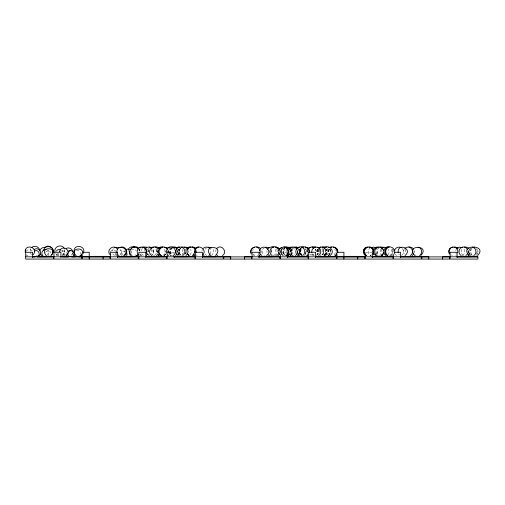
<?xml version="1.0" encoding="UTF-8"?>
<svg xmlns="http://www.w3.org/2000/svg" width="505" height="505" viewBox="0 0 505 505"><rect width="100%" height="100%" fill="white"/><g stroke="black" fill="none" stroke-linecap="round" stroke-linejoin="round"><path stroke-width="0.38" stroke-dasharray="2.52 1.89" d="M30.672 248.593L30.092 251.433M63.415 255.549C64.457 253.756 63.434 251.155 61.313 250.821M66.534 253.302L66.912 252.292M72.531 252.967L72.026 254.331L70.561 255.795M112.432 250.821L112.975 249.375L114.528 247.822M116.358 255.259L116.762 252.822M124.413 252.096L124.868 250.871M128.466 249.009L127.904 252.348M138.938 250.714L139.487 249.249M139.266 250.714L139.809 249.249M139.456 250.714L139.999 249.249M141.255 250.714L142.473 248.353M144.291 250.714L144.84 249.249M151.816 249.249L151.273 250.714L151.816 253.977M153.217 252.513L152.668 249.249C153.728 251.035 153.4 253.377 151.992 254.873M156.613 249.249L156.07 250.714L156.613 253.977M170.008 254.873C167.811 252.929 168.424 249.091 170.905 247.677M167.824 253.977L168.367 250.714M173.733 253.977L174.275 252.513M178.259 249.249C177.091 251.345 177.691 254.324 179.831 255.549M178.17 253.977L178.713 252.513L178.17 249.249M182.886 249.249L182.343 250.714L182.886 253.977M185.575 250.714L186.067 249.249M186.383 249.249L185.834 252.513M185.512 253.977L186.055 252.513L185.512 249.249M194.766 249.249L194.223 252.513M193.939 253.977L194.539 250.714L193.996 253.977L192.367 255.549M201.962 250.714L202.511 249.249M210.383 253.977L210.932 252.513L210.383 249.249M216.115 249.249L215.566 252.513M252.677 250.714L253.22 249.249M271.936 249.249L271.387 250.714L271.936 253.977M281.285 249.249C280.13 251.351 280.717 254.324 282.863 255.549M281.537 249.249C280.382 251.357 280.957 254.438 283.21 255.549M281.639 249.249L281.096 252.513L282.314 254.873M284.252 249.249L283.709 252.513L284.927 254.873M286.6 249.249L286.051 250.714L286.6 253.977M290.609 249.249L290.066 250.714L290.609 253.977M291.006 249.249L290.463 250.714L291.006 253.977M291.36 249.249C290.198 251.351 290.785 254.324 292.932 255.549L294.472 253.977M298.089 249.249L297.508 252.513M299.099 255.549L298.202 254.873C300.254 252.86 298.606 249.091 301.573 247.677M300.778 249.249C299.806 251.042 300.14 253.377 301.51 254.873M300.286 250.714L300.835 249.249M301.188 249.249L300.639 252.513L301.864 254.873M305.399 253.977L305.948 252.513L305.399 249.249M305.588 253.977L306.131 250.714L304.913 248.353M307.501 249.249L306.952 250.714L307.501 253.977M307.804 249.249L307.261 252.513M317.361 249.249L316.812 252.513L318.036 254.873L317.386 253.977M317.834 249.249L317.291 250.714L317.834 253.977M318.017 249.249L317.475 250.714L318.017 253.977M318.2 249.249L317.658 250.714L318.2 253.977M318.87 249.249L318.327 250.714L318.87 253.977M319.406 249.249L318.857 250.714L319.406 253.977M322.499 249.249L321.956 252.513L323.175 254.873M325.264 249.249L325.807 252.513L324.589 254.873M328.66 249.249L328.117 252.513L329.336 254.873L328.465 255.549M329.058 249.249L328.515 250.714L329.058 253.977M329.184 249.249L328.641 250.714L329.184 253.977M329.374 249.249L328.831 250.714L329.374 253.977M376.78 253.977L377.323 252.513L376.78 249.249M380.795 249.249L380.252 250.714L380.795 253.977M392.12 253.977L392.745 252.513L392.196 249.249M404.088 249.249L403.003 253.977L401.431 255.549M405.85 249.249L405.307 252.513M455.731 250.714L456.274 249.249M461.772 249.249C460.617 251.351 461.204 254.324 463.35 255.549M469.562 249.249C468.362 251.332 468.981 254.343 471.14 255.549M468.975 254.873C471.032 252.853 469.309 249.091 472.295 247.677M476.638 253.977L477.181 250.714L475.962 248.353M477.402 253.977L477.951 252.513M64.703 249.937L64.198 252.967L65.328 255.17M26.134 251.301C27.396 249.041 31.102 249.041 32.364 251.301M45.519 252.443C46.795 250.108 50.822 250.739 51.201 253.434M47.325 255.012L48.505 252.727L47.981 249.577M47.969 255.757C49.509 254.166 49.231 251.2 47.262 250.082M62.178 255.669C63.535 254.236 63.535 251.806 62.178 250.379M63.971 256.06C65.713 254.318 64.798 250.884 62.273 250.505M110.469 251.724C111.655 249.584 115.165 249.584 116.358 251.724M120.076 254.93L121.282 252.595L120.745 249.375M121.459 255.833C123.34 253.958 122.355 250.272 119.635 249.861M148.015 249.249L149.594 247.677M165.596 253.977L164.024 255.549M165.735 253.977L164.157 255.549M165.975 253.977L164.403 255.549M179.546 249.249L181.125 247.677M180.31 248.353C178.278 250.347 178.593 254.122 181.125 255.549M180.575 248.353C178.625 250.373 178.978 254.135 181.478 255.549M177.627 254.873L178.852 252.513L178.303 249.249M177.994 254.873L179.218 252.513L178.669 249.249M178.518 254.873L179.742 252.513L179.193 249.249M182.286 254.873L183.504 252.513L183.504 250.714M190.088 254.873L191.307 252.513L190.764 249.249M193.579 254.873L194.255 253.977M205.112 249.249L206.69 247.677M283.608 249.249L284.283 248.353M290.722 254.873L291.398 253.977M290.804 254.873L291.94 252.513L291.398 249.249M290.968 254.873L292.193 252.513L291.644 249.249M291.454 254.873L292.673 252.513L292.13 249.249M301.125 248.353C299.452 250.114 299.452 253.112 301.125 254.873M297.811 254.873L299.029 252.513L298.487 249.249M298.556 254.873L299.774 252.513L299.231 249.249M321.849 249.249L322.525 248.353M325.037 254.873L326.255 252.513L325.712 249.249M325.214 254.873C327.253 252.853 325.668 249.091 328.61 247.677M325.403 254.873L326.621 252.513L326.078 249.249M326.066 254.873L327.291 252.513L326.741 249.249M329.367 254.873L330.586 252.513L330.043 249.249M334.234 254.873L335.453 252.513L334.91 249.249M381.54 253.977L379.962 255.549M387.991 254.873L389.216 252.513L388.667 249.249M392.196 253.977L390.548 255.549L391.52 254.873M472.005 248.353C470.048 250.373 470.408 254.135 472.907 255.549M62.487 255.195C64.337 254.154 65.107 251.913 64.823 249.88M115.841 255.549L116.737 254.873M134.917 255.467L135.839 254.773M146.109 255.549C148.255 254.324 148.842 251.351 147.687 249.249M148.098 255.549L149 254.873M192.222 255.549L193.8 253.977L194.343 250.714M282.213 248.353L283.116 247.677M282.314 248.353L283.21 247.677M283.715 247.677C280.856 249.268 280.856 253.958 283.715 255.549M275.061 255.549C277.207 254.324 277.794 251.351 276.639 249.249M301.725 247.677C298.865 249.268 298.865 253.958 301.725 255.549M325.706 255.549C328.199 254.135 328.559 250.373 326.602 248.353M370.481 247.677C367.621 249.268 367.621 253.958 370.481 255.549M391.785 255.549L392.688 254.873M140.674 248.353L141.577 247.677M145.787 255.549L147.359 253.977L147.902 250.714M146.298 255.549C148.445 254.324 149.032 251.351 147.877 249.249M154.315 255.549C156.462 254.324 157.049 251.351 155.893 249.249M169.907 248.353L170.841 247.677M171.87 247.677C169.011 249.268 169.011 253.958 171.87 255.549M172.003 247.677C169.143 249.268 169.143 253.958 172.003 255.549M172.369 247.677C169.51 249.268 169.51 253.958 172.369 255.549M172.893 247.677C170.4 249.091 170.04 252.853 171.997 254.873M162.913 255.549C165.413 254.135 165.766 250.373 163.816 248.353M192.418 255.549L193.32 254.873M211.412 255.549C213.912 254.135 214.265 250.373 212.308 248.353M264.33 247.677C261.47 249.268 261.47 253.958 264.33 255.549M257.5 255.549L258.396 254.873M269.058 255.549L269.954 254.873M273.817 255.549C276.311 254.135 276.671 250.373 274.714 248.353M285.18 247.677C282.263 249.154 282.207 254.091 285.18 255.549M285.344 247.677C282.484 249.268 282.484 253.958 285.344 255.549M293.55 247.677C290.691 249.268 290.691 253.958 293.55 255.549M301.378 247.677C298.518 249.268 298.518 253.958 301.378 255.549M298.278 255.549C300.772 254.135 301.132 250.373 299.175 248.353M304.389 255.549C306.889 254.135 307.242 250.373 305.291 248.353M315.991 255.549C318.485 254.135 318.844 250.373 316.887 248.353M328.149 255.549C330.295 254.324 330.882 251.351 329.727 249.249M328.799 255.549L329.696 254.873M379.242 247.677C376.383 249.268 376.383 253.958 379.242 255.549M370.253 255.549L371.156 254.873L370.31 255.549M389.778 255.549C392.271 254.135 392.631 250.373 390.674 248.353M391.526 255.549L392.429 254.873M455.687 255.549L456.583 254.873M471.102 247.677L470.205 248.353L471.14 247.677M462.574 255.549C465.073 254.135 465.427 250.373 463.476 248.353M475.83 255.549C478.033 254.362 478.538 251.37 477.433 249.249M36.354 255.7L37.395 255.315M131.13 249.64C132.865 248.681 135.327 249.167 136.344 250.941M76.451 250.461C78.698 249.975 80.806 252.083 80.327 254.337M167.18 252.273L174.118 252.273M280.376 252.273L287.313 252.273M365.273 252.273L372.21 252.273M125.644 251.534C123.056 249.906 119.849 253.112 121.478 255.7M58.365 255.599L56.301 254.457L55.556 253.466M472.295 255.549L470.723 253.977L470.174 252.513M469.435 254.873L470.338 255.549M451.527 254.873L452.423 255.549M415.167 254.873L416.063 255.549M396.703 255.549L395.131 253.977M377.147 254.873L378.043 255.549M328.61 255.549L327.032 253.977L326.489 252.513M320.082 254.873L320.978 255.549M314.205 255.549L312.633 253.977M313.927 255.549L312.355 253.977M312.885 255.549L311.307 253.977M311.263 255.549L309.691 253.977M301.573 255.549L299.995 253.977L299.452 252.513M299.667 255.549L298.089 253.977L297.546 252.513M298.392 254.873L299.288 255.549M291.682 254.873L292.584 255.549M291.284 254.873L292.187 255.549M272.612 254.873L273.508 255.549M269.443 254.873L270.339 255.549M254.798 255.549L253.22 253.977M253.245 254.873L254.148 255.549M206.69 255.549L205.112 253.977M196.243 254.873L197.139 255.549M181.213 255.549L179.635 253.977L179.092 250.714M169.945 254.873L170.905 255.549M169.907 254.873L170.804 255.549M153.387 255.549L152.491 254.873L153.779 252.513L153.23 249.249M149.594 255.549L148.015 253.977M143.376 255.549L141.798 253.977L141.255 252.513M141.577 255.549L139.999 253.977M140.485 254.873L141.387 255.549M140.163 254.873L141.059 255.549M114.528 255.593L112.975 254.04L112.432 252.595M26.494 254.798L27.409 255.486M26.506 255.082L27.358 255.726M402.327 248.353L403.552 250.714L404.088 253.977M398.704 253.977L399.379 254.873M322.171 253.977L322.846 254.873M321.849 253.977L322.525 254.873M301.453 254.873L300.235 252.513M293.796 248.353L294.472 249.249M284.283 254.873L283.059 252.513M56.888 255.669L55.897 253.75L55.897 252.292M31.392 254.589L30.092 252.071M469.65 249.249L470.193 250.714M469.019 252.513L469.562 253.977M468.76 253.977L468.217 250.714M455.731 252.513L456.274 253.977M393.098 249.249L393.647 252.513M392.12 249.249L392.669 252.513M381.54 249.249L382.083 252.513M376.471 253.977L375.922 250.714M330.371 249.249L330.92 252.513M325.889 249.249L326.438 250.714M319.185 249.249L319.728 250.714M315.802 249.249L316.351 252.513M315.682 249.249L316.225 250.714M315.373 249.249L315.915 250.714M298.884 249.249L299.427 250.714M297.716 253.977L297.167 250.714M297.527 253.977L296.978 250.714M291.48 249.249L292.023 252.513M185.575 252.513L186.118 253.977M185.518 252.513L186.067 253.977M169.333 253.977L168.72 250.714M139.311 249.502L139.683 250.505M131.439 250.871L131.893 253.592M115.91 255.139L115.487 252.626M72.348 252.292L72.726 254.539M58.801 255.416L58.41 253.074M57.974 255.549L57.595 253.295M468.728 250.714L468.728 252.513M468.564 250.714L468.564 252.513M467.983 250.714L467.983 252.513M414.27 250.714L414.27 252.513M413.942 250.714L413.942 252.513M372.431 250.714L372.425 252.513M372.374 250.714L372.374 252.513M325.782 250.714L325.782 252.513M319.728 251.313L319.728 252.513M307.387 250.714L307.387 252.513M297.697 250.714L297.697 252.513M290.558 250.714L290.558 252.513M289.958 250.714L289.958 252.513M280.351 250.714L280.376 253.781M271.172 250.714L271.172 252.513M270.97 250.714L270.97 252.513M266.968 250.714L266.968 252.513M261.64 250.714L261.64 252.513M195.018 250.714L195.018 252.513M194.804 250.714L194.804 252.513M188.321 250.714L188.321 252.513M177.646 250.714L177.646 252.513M177.091 250.714L177.091 252.513M168.19 250.714L168.19 252.513M168.014 250.714L168.014 252.513M167.71 250.714L167.71 252.513M165.312 250.714L165.312 252.513M157.554 250.714L157.554 252.513M157.314 250.714L157.314 252.513M157.181 250.714L157.181 252.513"/><path stroke-width="0.76" d="M43.651 250.316C44.56 244.319 54.54 246.137 53.05 252.197M52.476 253.731C55.67 248.933 48.745 243.486 44.8 247.545M59.773 251.339C61.597 243.587 72.884 251.32 66.111 255.814M73.863 253.043L74.746 251.339M83.085 253.63C87.314 245.569 72.745 243.271 74.09 252.064M126.686 255.7L127.052 254.728L126.686 252.576M129.823 250.941L129.375 253.643L130.385 255.599M146.216 253.977C147.731 251.383 146.254 247.614 143.18 247.128M259.715 250.714C261.685 242.35 273.88 250.695 266.558 255.549M287.389 253.977C288.898 251.383 287.421 247.614 284.347 247.128M287.863 253.977C289.371 251.383 287.894 247.614 284.82 247.128M336.532 253.977C338.047 251.383 336.57 247.614 333.496 247.128M364.01 249.249L363.411 252.513L364.686 254.873M364.446 250.714L364.995 249.249L366.567 247.677M372.703 253.977C374.211 251.383 372.734 247.614 369.66 247.128M372.867 253.977C374.375 251.383 372.898 247.614 369.824 247.128M385.896 255.549C383.036 253.952 383.024 249.268 385.896 247.677M382.967 253.977L383.51 252.513M383.219 253.977L383.768 252.513L383.226 253.977L381.647 255.549M394.588 250.714C395.068 247.646 398.836 246.169 401.431 247.677M394.134 253.977C396.76 249.192 390.883 245.398 386.521 247.128M25.345 251.13L25.862 249.735M39.838 250.998C40.248 248.599 42.71 247.109 45.04 247.526M33.141 254.798C39.295 247.273 24.145 243.025 25.25 252.386M38.348 256.098C40.981 253.548 37.521 248.997 34.365 250.998M51.769 254.671L52.539 253.592M56.339 251.105L57.62 249.83L60.259 249.388M68.08 252.14C70.41 248.138 76.526 252.771 73.162 256.111M80.838 255.675L81.387 254.943M128.466 249.009C129.608 247.008 132.361 246.232 134.418 247.21M159.769 249.249L161.347 247.677L162.812 247.128M159.687 253.977L158.115 255.549M177.141 253.977L175.57 255.549M187.336 249.249L188.914 247.677L190.379 247.128M187.929 249.249L188.605 248.353M187.513 253.977L185.935 255.549M194.766 249.249C198.137 243.568 207.725 249.647 202.764 254.873M195.568 249.249L197.139 247.677L198.604 247.128M267.517 249.249C269.979 245.809 277.346 245.809 279.808 249.249M279.808 253.977L278.236 255.549M289.277 249.249L290.848 247.677M289.416 253.977L287.837 255.549M373.1 254.873L373.776 253.977M413.721 253.977L412.149 255.549M450.163 248.353L448.945 250.714L449.488 253.977M449.955 249.249L450.63 248.353M467.434 253.977L465.863 255.549M31.392 247.633C33.986 245.032 39.093 246.396 39.661 250.152M123.693 255.574C131.906 249.022 116.099 242.356 116.901 252.557M156.474 255.549C159.927 253.655 158.999 247.69 155.003 247.128M166.536 248.353C169.579 246.049 174.2 246.888 177.621 247.677M182.766 255.549C186.219 253.655 185.291 247.69 181.295 247.128M208.811 255.549L209.708 254.873M302.647 255.549C306.106 253.655 305.178 247.69 301.182 247.128M307.135 255.549L308.031 254.873M318.51 248.353L320.877 247.128M318.655 255.549C322.108 253.655 321.18 247.69 317.184 247.128M334.96 255.549L335.857 254.873M335.358 255.549L336.261 254.873M335.484 255.549L336.38 254.873M364.629 248.353L367.053 247.128M376.023 248.353L378.39 247.128M381.395 255.549L382.291 254.873M405.004 255.549C413.279 248.946 397.353 242.23 398.161 252.513M419.529 255.549C422.988 253.655 422.06 247.69 418.064 247.128M451.066 247.677C448.8 248.782 448.225 251.869 449.387 253.977M33.936 249.893C37.989 245.809 43.607 253.226 38.752 256.054M50.753 255.915C59.565 246.333 37.705 246.333 46.523 255.915M59.287 251.376L59.931 250.897M80.44 256.003C89.019 246.674 67.746 246.674 76.324 256.003M131.748 248.081L132.67 247.387M124.596 255.549C129.633 252.715 124.937 244.458 119.874 247.677M138.528 248.353L139.43 247.677M145.472 248.353L147.883 247.128L150.193 247.128M136.735 255.536L137.638 254.855M138.433 254.766L136.009 256.022M150.97 248.353L153.381 247.128M158.532 248.353L160.899 247.128M173.335 255.549C176.794 253.655 175.866 247.69 171.87 247.128M193.636 255.549L194.532 254.873M203.187 248.353C204.948 246.68 207.946 246.68 209.708 248.353M193.882 255.549L194.779 254.873M216.79 248.353C221.518 243.58 228.083 252.248 222.415 255.549M215.477 255.549C225.312 244.856 200.921 244.856 210.755 255.549M259.519 255.549L260.422 254.873M276.772 255.549C279.24 254.324 278.59 251.351 279.517 249.249C281.847 245.79 287.149 246.888 290.552 247.677M285.817 255.549L286.714 254.873M286.284 255.549L287.187 254.873M287.938 255.549L288.835 254.873M295.393 255.549L296.29 254.873M308.176 248.353C311.118 246.099 315.606 246.869 318.926 247.677L320.429 247.128L324.235 247.128M308.479 248.353L310.973 247.128M308.606 248.353L309.502 247.677M313.308 248.353L315.669 247.128M306.75 255.549L307.646 254.873M324.134 255.549L325.037 254.873M330.074 255.549C335.932 251.307 328.982 244.104 323.427 247.677M365.588 247.677C363.897 248.624 363.095 250.638 363.461 252.513M381.471 248.353L383.838 247.128L387.095 247.677M404.764 248.353C407.245 246.345 411.897 246.358 413.721 249.249M410.382 255.549C413.841 253.655 412.913 247.69 408.917 247.128M420.791 255.549C430.973 244.66 404.625 244.66 414.807 255.549M456.949 248.353L459.316 247.128L462.574 247.677M468.072 255.549L468.975 254.873M473.804 255.549C477.263 253.655 476.335 247.69 472.339 247.128M477.629 255.549C488.367 244.224 458.344 244.224 469.082 255.549M66.168 248.473C68.579 247.071 72.082 248.441 72.531 251.301M67.998 251.2L70.252 250.827M79.841 255.896L81.406 255.309M114.528 247.822L115.973 247.286L119.193 247.822M126.181 249.558L127.405 249.104L130.126 249.558M140.895 247.128C137.272 247.519 135.921 252.418 138.389 254.873M143.376 247.677L144.84 247.128M149.594 247.677L152.851 247.128M158.191 247.677C160.975 246.787 164.718 246.364 167.149 248.353M162.635 247.128C158.639 247.69 157.712 253.655 161.164 255.549M170.078 247.128C167.004 247.614 165.526 251.383 167.041 253.977M176.662 247.677L178.126 247.128L184.735 247.128L186.2 247.677M178.555 247.128L177.091 247.677L175.633 247.128M179.502 247.128C175.506 247.69 174.585 253.655 178.038 255.549M181.213 247.677L182.677 247.128M184.464 247.677L185.928 247.128L189.186 247.677M187.5 247.677L189.16 247.128M187.955 247.677L189.419 247.128M190.619 247.128C186.623 247.69 185.701 253.655 189.154 255.549M189.508 247.677L190.972 247.128M254.709 247.128C252.229 247.551 250.695 250.101 251.124 252.513M273.508 247.128C269.512 247.69 268.591 253.655 272.043 255.549M292.319 247.128C288.185 247.488 287.143 253.636 290.665 255.549M296.965 247.677C301.188 246.251 310.442 245.695 309.609 252.513M299.389 247.128C295.393 247.69 294.466 253.655 297.925 255.549M301.378 247.677L302.849 247.128M302.028 247.677L303.492 247.128M312.885 247.677L314.35 247.128M315.391 247.128C312.911 247.551 311.377 250.101 311.806 252.513M318.933 247.677L320.397 247.128M323.743 247.677L325.207 247.128M326.817 247.128C322.821 247.69 321.893 253.655 325.353 255.549M328.61 247.677C332.284 245.739 338.754 247.393 337.794 252.513M330.238 247.677L331.703 247.128M368.031 247.128C364.856 247.469 363.284 251.339 364.825 253.977M370.481 247.677L373.738 247.128L376.105 248.353C374.293 250.032 374.369 253.112 376.029 254.873M375.24 247.677L376.705 247.128L382.506 247.128L383.97 247.677M377.21 247.128C373.214 247.69 372.286 253.655 375.745 255.549M385.826 247.677L387.36 247.128M388.528 247.128C384.532 247.69 383.611 253.655 387.064 255.549M389.298 247.128C385.302 247.69 384.374 253.655 387.834 255.549M450.959 247.677L452.53 247.128M451.527 247.677L452.998 247.128M460.831 247.677C463.369 246.762 466.778 246.49 468.975 248.353M462.599 247.128C458.609 247.69 457.681 253.655 461.134 255.549M472.907 247.677L474.372 247.128M133.459 247.071L136.735 247.62L138.32 249.205M140.756 247.128L146.633 247.128M188.965 247.128L193.264 247.128M208.155 247.128L211.412 247.677M265.794 247.128L269.058 247.677M289.636 247.128L291.429 247.128M292.13 247.128L296.807 247.128L298.278 247.677M366.996 247.128C369.37 246.983 372.45 246.812 373.776 249.249M452.423 247.128L455.687 247.128L458.048 248.353M46.107 249.653C42.691 248.826 40.4 253.396 42.824 255.757M83.054 252.273L89.215 252.273L89.215 259.065M195.479 252.273L202.417 252.273L202.417 257.556M337.744 252.273L343.911 252.273L343.911 259.065M394.342 252.273L400.509 252.273L400.509 257.556M37.37 256.351L42.439 256.351M42.799 256.351L50.494 256.351M64.602 256.351L70.296 256.351M71.672 256.351L78.793 256.351M93.968 256.351L99.037 256.351M99.397 256.351L105.981 256.351M121.2 256.351L127.336 256.351M127.696 256.351L135.391 256.351M149.499 256.351L155.635 256.351M155.994 256.351L163.689 256.351M177.798 256.351L183.934 256.351M184.293 256.351L191.988 256.351M206.097 256.351L212.233 256.351M212.592 256.351L220.287 256.351M262.695 256.351L276.885 256.351M290.994 256.351L297.136 256.351M297.489 256.351L305.184 256.351M318.182 256.351L334.329 256.351M348.658 256.351L353.734 256.351M354.087 256.351L360.671 256.351M375.89 256.351L382.033 256.351M382.386 256.351L390.081 256.351M404.189 256.351L410.331 256.351M410.685 256.351L418.38 256.351M460.787 256.351L466.929 256.351M467.283 256.351L474.978 256.351M33.797 256.71L35.3 256.71M36.802 256.71L46.245 256.71M62.096 256.71L68.743 256.71M71.798 256.71L74.544 256.71M118.694 256.71L131.142 256.71M146.993 256.71L159.441 256.71M175.292 256.71L187.74 256.71M203.591 256.71L216.039 256.71M260.189 256.71L272.637 256.71M316.786 256.71L329.235 256.71M401.683 256.71L414.132 256.71M458.281 256.71L470.729 256.71M25.686 256.805L53.416 256.805L53.416 259.065L25.686 259.065L25.686 252.273L32.617 252.273L32.617 257.556M53.984 256.805L81.715 256.805L81.715 259.065L53.984 259.065L53.984 252.273L60.916 252.273L60.916 257.556M82.283 256.805L110.014 256.805L110.014 259.065L82.283 259.065L82.283 254.539M110.582 256.805L138.32 256.805L138.32 259.065L110.582 259.065L110.582 252.273L117.513 252.273L117.513 257.556M138.881 256.805L166.618 256.805L166.618 259.065L138.881 259.065L138.881 252.273L145.812 252.273L145.812 257.556M167.18 256.805L194.917 256.805L194.917 259.065L167.18 259.065L167.18 254.539M195.479 256.805L223.216 256.805L223.216 259.065L195.479 259.065L195.479 253.03M252.077 256.805L279.814 256.805L279.814 259.065L252.077 259.065L252.077 252.273L259.014 252.273L259.014 257.556M280.376 256.805L308.113 256.805L308.113 259.065L280.376 259.065L280.376 254.539M308.675 256.805L336.412 256.805L336.412 259.065L308.675 259.065L308.675 252.273L315.612 252.273L315.612 257.556M336.974 256.805L364.711 256.805L364.711 259.065L336.974 259.065L336.974 253.781M365.273 256.805L393.01 256.805L393.01 259.065L365.273 259.065L365.273 253.781M393.572 256.805L421.309 256.805L421.309 259.065L393.572 259.065L393.572 254.539M450.17 256.805L477.907 256.805L477.907 259.065L450.17 259.065L450.17 252.273L457.107 252.273L457.107 257.556M32.617 256.893L34.933 256.893M37.244 256.893L53.416 256.893M62.462 256.893L68.623 256.893M71.704 256.893L76.324 256.893M77.865 256.893L81.715 256.893M82.283 256.893L110.014 256.893M117.513 256.893L138.32 256.893M145.819 256.893L166.618 256.893M174.118 256.893L194.917 256.893M202.417 256.893L223.216 256.893M223.778 256.893L251.515 256.893M259.014 256.893L279.814 256.893M287.313 256.893L308.113 256.893M315.612 256.893L336.412 256.893M336.974 256.893L364.711 256.893M372.21 256.893L393.01 256.893M400.509 256.893L421.309 256.893M421.871 256.893L449.608 256.893M457.107 256.893L477.907 256.893M464.398 247.128L465.863 247.677L467.434 249.249M454.216 247.128C456.697 247.551 458.237 250.101 457.801 252.513M380.177 247.128L382.55 248.353L383.775 250.714M379.924 247.128L381.395 247.677L382.967 249.249M333.893 247.128L335.484 247.677M323.705 247.128L325.169 247.677M323.036 247.128L324.5 247.677M322.853 247.128L324.317 247.677M322.67 247.128L325.037 248.353M322.222 247.128L323.686 247.677M312.639 247.128L314.23 247.677M312.33 247.128L313.794 247.677M305.613 247.128L308.031 248.353M305.285 247.128C307.766 247.551 309.3 250.101 308.871 252.513M296.189 247.128L297.653 247.677M295.842 247.128L298.209 248.353M293.923 247.128L295.393 247.677L296.965 249.249M286.373 247.128L287.938 247.677L289.51 249.249M276.355 247.128L277.819 247.677L279.391 249.249M275.301 247.128L277.668 248.353L278.886 250.714M272.346 247.128L273.817 247.677M256.502 247.128C258.983 247.551 260.523 250.101 260.088 252.513M193.131 247.128L195.624 248.353M192.765 247.128L195.132 248.353M192.411 247.128C194.892 247.551 196.432 250.101 195.997 252.513M192.171 247.128L193.636 247.677L195.208 249.249M184.382 247.128L185.935 247.677L187.513 249.249M174.099 247.128L175.57 247.677L177.141 249.249M164.428 247.128L166.972 248.353M149.625 247.128L151.14 247.677M142.549 247.128C145.03 247.551 146.564 250.101 146.134 252.513M456.703 247.677L457.599 248.353M456.64 247.677L457.536 248.353M381.471 254.873L382.367 255.549M376.023 254.873L376.926 255.549M365.67 254.873L366.567 255.549M365.5 254.873L366.403 255.549M335.358 247.677L337.056 249.249L337.605 252.513M290.072 247.677L290.968 248.353M289.902 247.677L290.804 248.353M287.837 247.677L289.416 249.249M289.952 254.873L290.848 255.549M260.422 248.353C256.54 244.635 248.094 248.29 251.2 253.977M268.193 254.873L269.089 255.549M261.836 255.549L260.258 253.977L259.715 252.513M216.79 254.873L217.687 255.549M194.602 247.677L195.498 248.353M203.187 254.873L204.083 255.549M188.914 255.549L187.336 253.977M165.893 247.677L167.464 249.249M167.717 254.873L168.613 255.549M160.445 254.873L161.347 255.549M158.532 254.873L159.435 255.549M151.746 255.549C144.828 250.663 155.704 242.747 159.687 249.249M138.433 248.081C133.636 243.265 125.96 251.78 131.988 255.536M118.113 254.905L119.003 255.574M41.89 255.669L40.368 254.148M363.953 253.977L364.629 254.873M336.261 248.353L337.479 250.714M117.412 249.249C114.111 243.58 105.45 250.145 110.216 254.873M74.746 256.041L73.863 254.337M64.223 248.264C61.654 243.593 53.606 246.478 54.957 251.85M68.554 256.111L67.695 254.438L67.695 253.175M364.446 252.513L364.995 253.977M278.968 252.513L279.517 253.977M66.534 254.539L66.912 255.549M442.67 259.065L442.67 256.805L449.608 256.805L449.608 259.065L421.871 259.065L421.871 256.805L428.808 256.805L428.808 259.065M372.21 254.539L372.21 257.556M357.774 256.805L357.774 259.065M287.313 254.539L287.313 257.556M244.578 259.065L244.578 256.805L251.515 256.805L251.515 259.065L223.778 259.065L223.778 256.805L230.716 256.805L230.716 259.065M195.757 250.714L195.757 252.513M174.118 256.048L174.118 257.556M103.083 256.805L103.083 259.065M281.544 247.677L280.641 248.353L281.563 247.677"/></g></svg>
